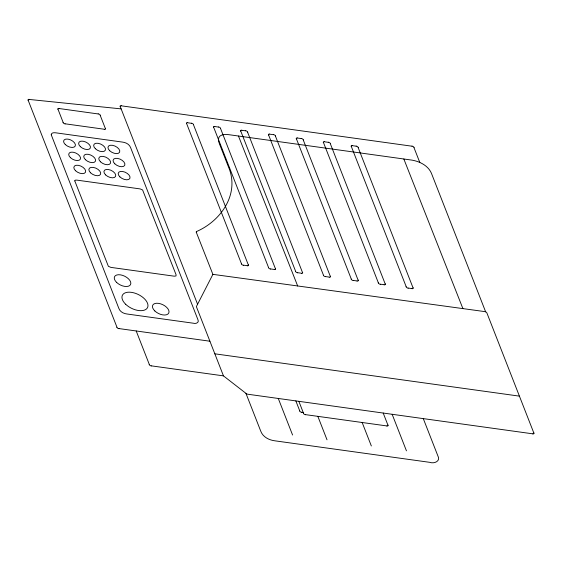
<?xml version="1.0" encoding="UTF-8"?>
<svg xmlns="http://www.w3.org/2000/svg" width="562" height="562" viewBox="0 0 562 562"><rect width="100%" height="100%" fill="white"/><g stroke="black" fill="none" stroke-linecap="round" stroke-linejoin="round"><path stroke-width="0.84" d="M218.442 139.517C218.576 133.749 226.135 134.213 230.153 134.866L412.058 160.142C419.835 161.491 428.068 165.614 431.37 173.145L485.645 311.84A1.693 0.927 26.1 0 1 486.875 312.915L533.809 432.937M532.727 433.822L247.687 394.215A1.728 0.948 26.1 0 1 246.325 393.632L223.915 376.238A1.679 0.92 26.1 0 1 223.325 375.514L196.489 306.915A1.679 0.92 26.1 0 1 196.482 306.381L212.668 274.797A1.763 0.969 26.1 0 1 212.949 274.523L196.307 232.31M196.56 231.523C221.245 220.796 240.143 193.567 228.348 166.605L219.384 143.689M29.189 99.439L121.139 108.888M212.949 274.523L212.97 274.523A1.665 0.913 26.1 0 1 213.722 274.46L484.915 311.622A1.686 0.927 26.1 0 1 485.645 311.84M121.364 105.825L412.016 146.204M187.736 122.783L191.494 123.303M214.81 126.548L218.569 127.068M241.885 130.307L245.643 130.827M269.704 134.17L273.469 134.697M297.53 138.041L301.288 138.561M324.604 141.8L328.363 142.327M352.43 145.67L356.189 146.19M59.129 108.529L98.238 113.96M65.108 123.802L104.216 129.232M243.444 265.173L247.21 265.693M270.519 268.931L274.277 269.458M297.593 272.696L301.351 273.216M325.419 276.56L329.177 277.08M353.238 280.424L357.003 280.951M380.312 284.189L384.071 284.709M408.138 288.053L411.897 288.58M118.912 328.566L209.907 341.211M214.839 353.814L519.4 396.133M151.276 365.841L223.55 375.88M301.696 412.234L303.199 412.445M305.475 414.63L386.818 425.926M403.839 159.004L462.905 308.608M238.464 136.025L297.663 285.96M413.941 147.511L419.807 162.488M358.12 147.49L412.979 287.695M351.348 146.549L406.207 286.753M330.294 143.626L385.153 283.831M323.529 142.685L378.381 282.89M423.291 418.613L437.805 455.712C441.051 461.198 434.124 464.008 429.726 462.329L275.204 440.861C269.226 440.201 262.875 437.096 260.726 431.11L245.938 393.323M303.22 139.861L358.078 280.066M296.455 138.919L351.313 279.124M392.15 414.292L406.452 450.843M275.401 135.997L330.252 276.202M383.2 413.042L387.892 425.048M268.629 135.056L323.487 275.261M362.16 422.505L371.341 445.961M247.575 132.126L302.426 272.331M240.803 131.192L295.661 271.397M220.501 128.368L275.359 268.573M213.736 127.426L268.587 267.631M317.846 416.344L327.021 439.807M193.426 124.609L248.285 264.814M298.851 401.324L303.55 413.33M295.844 400.91L299.771 410.934M186.661 123.668L241.512 263.873M278.281 398.465L292.577 435.016M120.289 106.703L197.578 304.246M100.169 115.259L105.291 128.354M58.055 109.407L63.176 122.502M136.208 330.976L149.344 364.541M28.191 100.331L116.98 327.267M387.885 425.863A1.848 1.019 26.1 0 1 386.86 426.045M388.047 425.069A1.848 1.019 26.1 0 1 388.061 425.659M305.524 414.742A1.848 1.019 26.1 0 1 303.389 413.302M302.426 273.153A1.848 1.019 26.1 0 1 301.394 273.329M302.588 272.359A1.848 1.019 26.1 0 1 302.595 272.942M297.635 272.809A1.848 1.019 26.1 0 1 295.507 271.369M186.5 123.647A1.848 1.019 26.1 0 1 186.493 123.057M186.661 122.846A1.848 1.019 26.1 0 1 187.694 122.671M191.452 123.19A1.848 1.019 26.1 0 1 193.588 124.631M275.352 269.388A1.848 1.019 26.1 0 1 274.326 269.57M275.513 268.594A1.848 1.019 26.1 0 1 275.52 269.184M270.568 269.05A1.848 1.019 26.1 0 1 268.432 267.61M196.293 232.31A1.693 0.927 26.1 0 1 196.545 231.509M219.426 143.696A24.707 13.565 26.1 0 1 218.393 139.502M248.278 265.629A1.848 1.019 26.1 0 1 247.252 265.805M248.439 264.835A1.848 1.019 26.1 0 1 248.453 265.419M243.494 265.285A1.848 1.019 26.1 0 1 241.358 263.852M358.071 280.888A1.848 1.019 26.1 0 1 357.046 281.063M358.233 280.087A1.848 1.019 26.1 0 1 358.247 280.677M353.287 280.543A1.848 1.019 26.1 0 1 351.152 279.103M385.146 284.646A1.848 1.019 26.1 0 1 384.12 284.822M385.307 283.852A1.848 1.019 26.1 0 1 385.314 284.435M380.362 284.302A1.848 1.019 26.1 0 1 378.226 282.869M330.252 277.017A1.848 1.019 26.1 0 1 329.22 277.199M330.414 276.223A1.848 1.019 26.1 0 1 330.421 276.813M325.461 276.673A1.848 1.019 26.1 0 1 323.326 275.24M412.972 288.51A1.848 1.019 26.1 0 1 411.939 288.692M413.133 287.716A1.848 1.019 26.1 0 1 413.14 288.306M408.181 288.166A1.848 1.019 26.1 0 1 406.052 286.732M351.194 146.527A1.848 1.019 26.1 0 1 351.187 145.937M351.355 145.734A1.848 1.019 26.1 0 1 352.381 145.551M356.139 146.078A1.848 1.019 26.1 0 1 358.275 147.511M533.802 433.759A1.848 1.019 26.1 0 1 532.769 433.934M533.963 432.958A1.848 1.019 26.1 0 1 533.97 433.548M151.319 365.953A1.848 1.019 26.1 0 1 149.183 364.52M118.961 328.686A1.848 1.019 26.1 0 1 116.826 327.246M28.058 100.31A1.827 0.998 26.1 0 1 28.023 99.79M28.241 99.509A1.827 0.998 26.1 0 1 29.147 99.341M120.135 106.682A1.848 1.019 26.1 0 1 120.12 106.099M120.296 105.888A1.848 1.019 26.1 0 1 121.322 105.712M411.967 146.092A1.848 1.019 26.1 0 1 414.103 147.532M213.574 127.405A1.848 1.019 26.1 0 1 213.567 126.815M213.736 126.612A1.848 1.019 26.1 0 1 214.768 126.429M218.527 126.956A1.848 1.019 26.1 0 1 220.655 128.389M323.368 142.664A1.848 1.019 26.1 0 1 323.361 142.074M323.529 141.863A1.848 1.019 26.1 0 1 324.562 141.687M328.32 142.207A1.848 1.019 26.1 0 1 330.456 143.647M240.648 131.171A1.848 1.019 26.1 0 1 240.641 130.581M240.81 130.37A1.848 1.019 26.1 0 1 241.836 130.194M245.594 130.714A1.848 1.019 26.1 0 1 247.73 132.154M296.293 138.898A1.848 1.019 26.1 0 1 296.286 138.308M296.455 138.104A1.848 1.019 26.1 0 1 297.488 137.922M301.246 138.449A1.848 1.019 26.1 0 1 303.382 139.882M301.745 412.353A1.848 1.019 26.1 0 1 299.609 410.913M268.474 135.035A1.848 1.019 26.1 0 1 268.46 134.444M268.636 134.241A1.848 1.019 26.1 0 1 269.662 134.058M273.42 134.578A1.848 1.019 26.1 0 1 275.556 136.018M65.157 123.914A1.848 1.019 26.1 0 1 63.021 122.481M57.9 109.386A1.848 1.019 26.1 0 1 57.886 108.796M58.062 108.592A1.848 1.019 26.1 0 1 59.087 108.41M98.188 113.847A1.848 1.019 26.1 0 1 100.324 115.28M105.284 129.169A1.848 1.019 26.1 0 1 104.258 129.351M105.445 128.375A1.848 1.019 26.1 0 1 105.459 128.965M51.233 134.782L118.884 308.496C120.099 311.875 123.682 313.631 127.054 314.003L193.286 323.206C195.759 324.133 199.693 322.588 197.845 319.469L130.595 147.581C129.379 144.202 125.797 142.453 122.425 142.081L56.193 132.878C54.493 132.625 51.374 132.386 51.233 134.782M74.767 180.873L108.382 266.318L110.918 267.393L174.269 276.195L176.025 275.928L176.068 274.72L142.6 189.97L140.163 188.916L76.762 180.107L75.287 180.156L74.767 180.873M80.331 146.626A6.379 3.498 26.1 0 0 90.271 148.157A6.379 3.498 26.1 0 0 83.064 141.21A6.379 3.498 26.1 0 0 80.331 146.626M100.493 161.814A6.379 3.498 26.1 0 0 110.433 163.345A6.379 3.498 26.1 0 0 103.225 156.398A6.379 3.498 26.1 0 0 100.493 161.814M90.573 172.815A6.379 3.498 26.1 0 0 100.521 174.346A6.379 3.498 26.1 0 0 93.306 167.399A6.379 3.498 26.1 0 0 90.573 172.815M154.824 310.948A8.922 4.896 26.1 0 0 168.733 313.09A8.922 4.896 26.1 0 0 158.646 303.375A8.922 4.896 26.1 0 0 154.824 310.948M109.66 150.7A6.379 3.498 26.1 0 0 119.601 152.232A6.379 3.498 26.1 0 0 112.393 145.291A6.379 3.498 26.1 0 0 109.66 150.7M116.643 282.426A8.922 4.896 26.1 0 0 130.546 284.569A8.922 4.896 26.1 0 0 120.465 274.853A8.922 4.896 26.1 0 0 116.643 282.426M119.903 176.889A6.379 3.498 26.1 0 0 129.85 178.421A6.379 3.498 26.1 0 0 122.635 171.473A6.379 3.498 26.1 0 0 119.903 176.889M70.412 157.634A6.379 3.498 26.1 0 0 80.359 159.165A6.379 3.498 26.1 0 0 73.144 152.218A6.379 3.498 26.1 0 0 70.412 157.634M75.533 170.722A6.379 3.498 26.1 0 0 85.48 172.253A6.379 3.498 26.1 0 0 78.266 165.312A6.379 3.498 26.1 0 0 75.533 170.722M105.614 174.901A6.379 3.498 26.1 0 0 115.561 176.433A6.379 3.498 26.1 0 0 108.347 169.492A6.379 3.498 26.1 0 0 105.614 174.901M95.371 148.719A6.379 3.498 26.1 0 0 105.312 150.251A6.379 3.498 26.1 0 0 98.104 143.303A6.379 3.498 26.1 0 0 95.371 148.719M85.452 159.72A6.379 3.498 26.1 0 0 95.4 161.252A6.379 3.498 26.1 0 0 88.185 154.304A6.379 3.498 26.1 0 0 85.452 159.72M65.29 144.539A6.379 3.498 26.1 0 0 75.231 146.071A6.379 3.498 26.1 0 0 68.023 139.123A6.379 3.498 26.1 0 0 65.29 144.539M125.684 304.274A14.008 7.692 26.1 0 0 147.518 307.632A14.008 7.692 26.1 0 0 131.684 292.38A14.008 7.692 26.1 0 0 125.684 304.274M114.781 163.795A6.379 3.498 26.1 0 0 124.722 165.326A6.379 3.498 26.1 0 0 117.514 158.379A6.379 3.498 26.1 0 0 114.781 163.795"/></g></svg>
